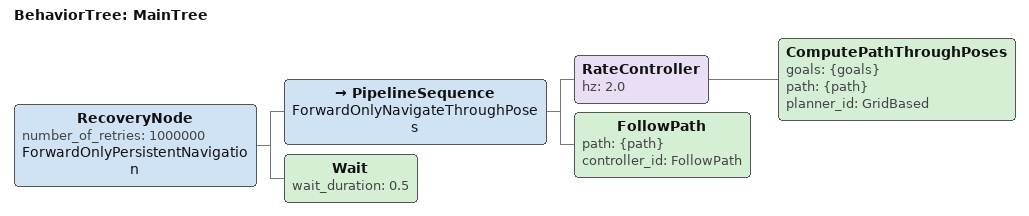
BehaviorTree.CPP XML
<root main_tree_to_execute="MainTree">
  <BehaviorTree ID="MainTree">
    <RecoveryNode number_of_retries="1000000" name="ForwardOnlyPersistentNavigation">
      <PipelineSequence name="ForwardOnlyNavigateThroughPoses">
        <RateController hz="2.0">
          <ComputePathThroughPoses goals="{goals}" path="{path}"
            planner_id="GridBased"/>
        </RateController>
        <FollowPath path="{path}" controller_id="FollowPath"/>
      </PipelineSequence>
      <Wait wait_duration="0.5"/>
    </RecoveryNode>
  </BehaviorTree>
</root>
